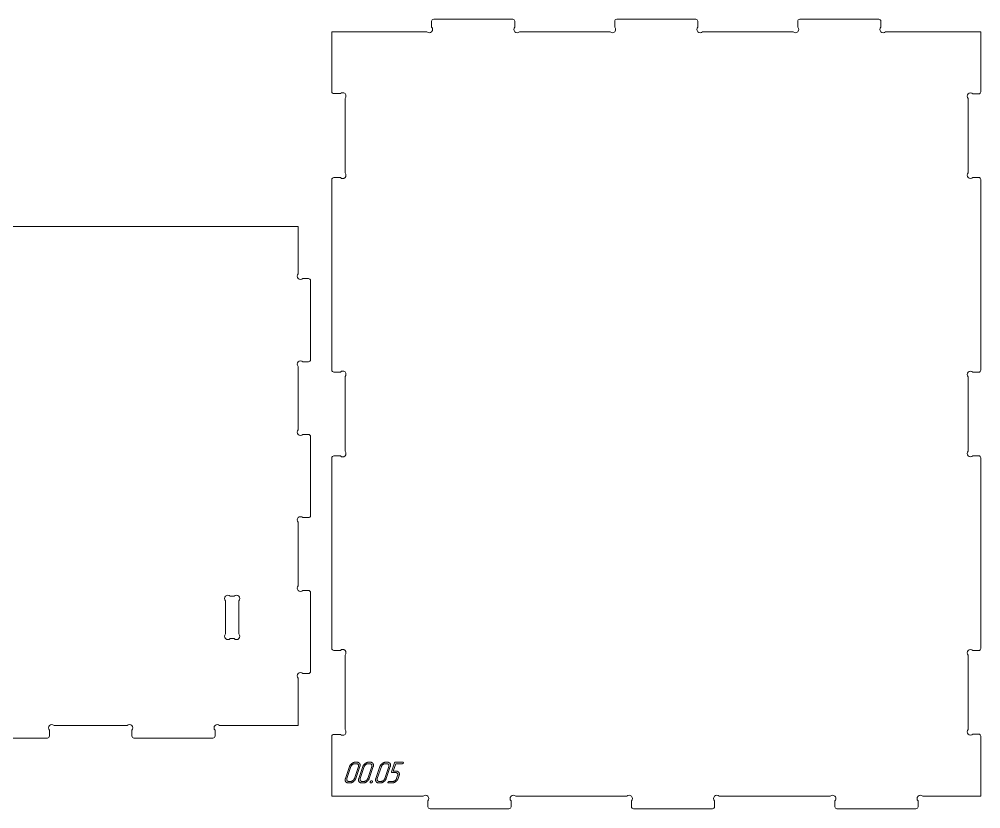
# Model space of a CAD drawing. Header units: millimetres. Extents: x 10 to 1367, y -717 to -10.
# Drawn here: x 903.8 to 1366.6, y -717.2 to -337.5 of the extents above; entities that cross this region are included whole.
import ezdxf

# ---------------------------------------------------------------- set-up
doc = ezdxf.new("R2010")
doc.units = ezdxf.units.MM
doc.layers.add('cut', color=7, linetype='Continuous', lineweight=0)
doc.layers.add('mark', color=7, linetype='Continuous', lineweight=0)

msp = doc.modelspace()

# ---------------------------------------------------------------- linework, layer by layer
at = {"layer": 'cut'}
for points in [[(1054.21, -343.45), (1100.06, -343.45, 1), (1102.31, -341.21), (1102.31, -338.45, -0.414214), (1103.31, -337.45), (1141.3, -337.45, -0.414214), (1142.3, -338.45), (1142.3, -341.21, 1), (1144.55, -343.45), (1188.16, -343.45, 1), (1190.4, -341.21), (1190.4, -338.45, -0.414214), (1191.4, -337.45), (1229.4, -337.45, -0.414214), (1230.4, -338.45), (1230.4, -341.21, 1), (1232.65, -343.45), (1276.26, -343.45, 1), (1278.5, -341.21), (1278.5, -338.45, -0.414214), (1279.5, -337.45), (1317.5, -337.45, -0.414214), (1318.5, -338.45), (1318.5, -341.21, 1), (1320.75, -343.45), (1366.6, -343.45), (1366.6, -372.35, -0.414214), (1365.6, -373.35), (1362.75, -373.35, 1), (1360.5, -375.6), (1360.5, -411.31, 1), (1362.75, -413.55), (1365.6, -413.55, -0.414214), (1366.6, -414.55), (1366.6, -506.24, -0.414214), (1365.6, -507.24), (1362.75, -507.24, 1), (1360.5, -509.48), (1360.5, -545.19, 1), (1362.75, -547.44), (1365.6, -547.44, -0.414214), (1366.6, -548.44), (1366.6, -640.13, -0.414214), (1365.6, -641.13), (1362.75, -641.13, 1), (1360.5, -643.37), (1360.5, -679.08, 1), (1362.75, -681.33), (1365.6, -681.33, -0.414214), (1366.6, -682.33), (1366.6, -711.22), (1338.65, -711.22, 1), (1336.4, -713.47), (1336.4, -716.22, -0.414214), (1335.4, -717.22), (1297.4, -717.22, -0.414214), (1296.4, -716.22), (1296.4, -713.47, 1), (1294.16, -711.22), (1240.7, -711.22, 1), (1238.45, -713.47), (1238.45, -716.22, -0.414214), (1237.45, -717.22), (1199.45, -717.22, -0.414214), (1198.45, -716.22), (1198.45, -713.47, 1), (1196.21, -711.22), (1142.75, -711.22, 1), (1140.5, -713.47), (1140.5, -716.22, -0.414214), (1139.5, -717.22), (1101.51, -717.22, -0.414214), (1100.51, -716.22), (1100.51, -713.47, 1), (1098.26, -711.22), (1054.21, -711.22), (1054.21, -682.43, -0.414214), (1055.21, -681.43), (1058.36, -681.43, 1), (1060.61, -679.18), (1060.61, -643.27, 1), (1058.36, -641.03), (1055.21, -641.03, -0.414214), (1054.21, -640.03), (1054.21, -548.54, -0.414214), (1055.21, -547.54), (1058.36, -547.54, 1), (1060.61, -545.29), (1060.61, -509.38, 1), (1058.36, -507.14), (1055.21, -507.14, -0.414214), (1054.21, -506.14), (1054.21, -414.65, -0.414214), (1055.21, -413.65), (1058.36, -413.65, 1), (1060.61, -411.41), (1060.61, -375.5, 1), (1058.36, -373.25), (1055.21, -373.25, -0.414214), (1054.21, -372.25)], [(1009.53, -617.24, 1), (1007.28, -615), (1005.37, -615, 1), (1003.13, -617.24), (1003.13, -633.15, 1), (1005.37, -635.4), (1007.28, -635.4, 1), (1009.53, -633.15)]]:
    msp.add_lwpolyline(points, format="xyb", close=True, dxfattribs=at)
msp.add_lwpolyline([(439.73, -437.2), (1038.03, -437.2), (1038.03, -459.95, 1), (1040.27, -462.2), (1043.03, -462.2, -0.414214), (1044.03, -463.2), (1044.03, -501.2, -0.414214), (1043.03, -502.2), (1040.27, -502.2, 1), (1038.03, -504.44), (1038.03, -534.95, 1), (1040.27, -537.2), (1043.03, -537.2, -0.414214), (1044.03, -538.2), (1044.03, -576.2, -0.414214), (1043.03, -577.2), (1040.27, -577.2, 1), (1038.03, -579.44), (1038.03, -609.95, 1), (1040.27, -612.2), (1043.03, -612.2, -0.414214), (1044.03, -613.2), (1044.03, -651.2, -0.414214), (1043.03, -652.2), (1040.27, -652.2, 1), (1038.03, -654.44), (1038.03, -677.2), (1000.27, -677.2, 1), (998.03, -679.44), (998.03, -682.2, -0.414214), (997.03, -683.2), (959.03, -683.2, -0.414214), (958.03, -682.2), (958.03, -679.44, 1), (955.78, -677.2), (920.57, -677.2, 1), (918.33, -679.44), (918.33, -682.2, -0.414214), (917.33, -683.2), (879.33, -683.2, -0.414214)], format="xyb", dxfattribs=at)
at = {"layer": 'mark'}
for points in [[(1062.74, -696.97), (1060.8, -702.68), (1060.76, -702.79), (1060.73, -702.9), (1060.71, -703.01), (1060.69, -703.11), (1060.68, -703.22), (1060.67, -703.32), (1060.67, -703.42), (1060.68, -703.51), (1060.69, -703.61), (1060.71, -703.7), (1060.73, -703.79), (1060.76, -703.88), (1060.8, -703.96), (1060.84, -704.04), (1060.89, -704.12), (1060.94, -704.2), (1061, -704.28), (1061.06, -704.35), (1061.12, -704.41), (1061.19, -704.48), (1061.26, -704.53), (1061.33, -704.58), (1061.41, -704.63), (1061.48, -704.67), (1061.56, -704.71), (1061.65, -704.74), (1061.74, -704.76), (1061.82, -704.79), (1061.92, -704.8), (1062.01, -704.82), (1062.11, -704.82), (1062.21, -704.82), (1062.93, -704.82), (1063.04, -704.82), (1063.15, -704.82), (1063.26, -704.8), (1063.37, -704.79), (1063.48, -704.76), (1063.59, -704.74), (1063.7, -704.7), (1063.81, -704.67), (1063.92, -704.62), (1064.02, -704.58), (1064.13, -704.53), (1064.24, -704.47), (1064.34, -704.41), (1064.45, -704.34), (1064.56, -704.27), (1064.66, -704.19), (1064.77, -704.11), (1064.87, -704.03), (1064.96, -703.95), (1065.05, -703.86), (1065.14, -703.77), (1065.22, -703.68), (1065.3, -703.59), (1065.37, -703.5), (1065.44, -703.4), (1065.5, -703.31), (1065.56, -703.21), (1065.62, -703.11), (1065.67, -703), (1065.72, -702.9), (1065.77, -702.79), (1065.8, -702.68), (1067.75, -696.97), (1067.78, -696.86), (1067.81, -696.75), (1067.84, -696.64), (1067.85, -696.54), (1067.87, -696.44), (1067.87, -696.34), (1067.87, -696.24), (1067.87, -696.14), (1067.86, -696.05), (1067.84, -695.96), (1067.82, -695.87), (1067.79, -695.78), (1067.76, -695.69), (1067.72, -695.61), (1067.68, -695.53), (1067.63, -695.45), (1067.57, -695.37), (1067.51, -695.3), (1067.45, -695.24), (1067.39, -695.18), (1067.32, -695.12), (1067.25, -695.07), (1067.17, -695.02), (1067.09, -694.98), (1067.01, -694.94), (1066.92, -694.91), (1066.83, -694.89), (1066.74, -694.86), (1066.64, -694.85), (1066.54, -694.83), (1066.43, -694.83), (1066.33, -694.83), (1065.61, -694.83), (1065.5, -694.83), (1065.39, -694.84), (1065.28, -694.85), (1065.16, -694.87), (1065.05, -694.89), (1064.94, -694.92), (1064.83, -694.95), (1064.73, -694.99), (1064.62, -695.03), (1064.51, -695.08), (1064.4, -695.13), (1064.29, -695.19), (1064.19, -695.25), (1064.08, -695.32), (1063.98, -695.39), (1063.87, -695.47), (1063.77, -695.55), (1063.67, -695.63), (1063.58, -695.72), (1063.49, -695.8), (1063.4, -695.89), (1063.32, -695.98), (1063.24, -696.07), (1063.17, -696.16), (1063.1, -696.26), (1063.04, -696.36), (1062.98, -696.45), (1062.92, -696.55), (1062.87, -696.65), (1062.82, -696.76), (1062.78, -696.86)], [(1063.45, -696.97), (1061.51, -702.68), (1061.49, -702.75), (1061.47, -702.82), (1061.46, -702.89), (1061.44, -702.96), (1061.44, -703.03), (1061.43, -703.09), (1061.43, -703.16), (1061.44, -703.22), (1061.44, -703.28), (1061.46, -703.35), (1061.47, -703.41), (1061.49, -703.46), (1061.51, -703.52), (1061.54, -703.58), (1061.57, -703.63), (1061.6, -703.69), (1061.64, -703.74), (1061.68, -703.79), (1061.72, -703.83), (1061.76, -703.87), (1061.81, -703.91), (1061.86, -703.94), (1061.91, -703.98), (1061.96, -704), (1062.01, -704.03), (1062.07, -704.05), (1062.13, -704.07), (1062.19, -704.08), (1062.25, -704.1), (1062.32, -704.1), (1062.39, -704.11), (1062.46, -704.11), (1063.17, -704.11), (1063.24, -704.11), (1063.31, -704.1), (1063.39, -704.1), (1063.46, -704.09), (1063.53, -704.07), (1063.6, -704.05), (1063.67, -704.03), (1063.74, -704.01), (1063.82, -703.98), (1063.89, -703.95), (1063.96, -703.92), (1064.03, -703.88), (1064.1, -703.84), (1064.17, -703.8), (1064.24, -703.75), (1064.31, -703.7), (1064.38, -703.65), (1064.45, -703.6), (1064.51, -703.54), (1064.58, -703.49), (1064.63, -703.43), (1064.69, -703.37), (1064.74, -703.31), (1064.79, -703.24), (1064.84, -703.18), (1064.88, -703.11), (1064.93, -703.05), (1064.96, -702.98), (1065, -702.91), (1065.03, -702.83), (1065.06, -702.76), (1065.09, -702.68), (1067.03, -696.97), (1067.06, -696.9), (1067.07, -696.82), (1067.09, -696.75), (1067.1, -696.69), (1067.11, -696.62), (1067.11, -696.55), (1067.12, -696.49), (1067.11, -696.42), (1067.11, -696.36), (1067.09, -696.3), (1067.08, -696.24), (1067.06, -696.18), (1067.04, -696.12), (1067.02, -696.07), (1066.99, -696.01), (1066.95, -695.96), (1066.92, -695.91), (1066.88, -695.86), (1066.84, -695.82), (1066.79, -695.78), (1066.75, -695.74), (1066.7, -695.7), (1066.65, -695.67), (1066.6, -695.64), (1066.54, -695.62), (1066.48, -695.6), (1066.42, -695.58), (1066.36, -695.57), (1066.29, -695.55), (1066.23, -695.55), (1066.16, -695.54), (1066.08, -695.54), (1065.37, -695.54), (1065.29, -695.54), (1065.22, -695.55), (1065.15, -695.55), (1065.07, -695.57), (1065, -695.58), (1064.93, -695.6), (1064.86, -695.62), (1064.78, -695.64), (1064.71, -695.67), (1064.64, -695.7), (1064.57, -695.74), (1064.5, -695.77), (1064.43, -695.82), (1064.36, -695.86), (1064.29, -695.91), (1064.22, -695.96), (1064.15, -696.01), (1064.08, -696.06), (1064.02, -696.12), (1063.96, -696.18), (1063.9, -696.24), (1063.85, -696.3), (1063.79, -696.36), (1063.74, -696.42), (1063.7, -696.48), (1063.66, -696.55), (1063.61, -696.61), (1063.58, -696.68), (1063.54, -696.75), (1063.51, -696.82), (1063.48, -696.89)], [(1069.17, -696.97), (1067.23, -702.68), (1067.19, -702.79), (1067.16, -702.9), (1067.14, -703.01), (1067.12, -703.11), (1067.11, -703.22), (1067.1, -703.32), (1067.1, -703.42), (1067.11, -703.51), (1067.12, -703.61), (1067.14, -703.7), (1067.16, -703.79), (1067.19, -703.88), (1067.23, -703.96), (1067.27, -704.04), (1067.32, -704.12), (1067.37, -704.2), (1067.43, -704.28), (1067.49, -704.35), (1067.55, -704.41), (1067.62, -704.48), (1067.69, -704.53), (1067.76, -704.58), (1067.83, -704.63), (1067.91, -704.67), (1067.99, -704.71), (1068.08, -704.74), (1068.16, -704.76), (1068.25, -704.79), (1068.35, -704.8), (1068.44, -704.82), (1068.54, -704.82), (1068.64, -704.82), (1069.36, -704.82), (1069.47, -704.82), (1069.58, -704.82), (1069.69, -704.8), (1069.8, -704.79), (1069.91, -704.76), (1070.02, -704.74), (1070.13, -704.7), (1070.24, -704.67), (1070.34, -704.62), (1070.45, -704.58), (1070.56, -704.53), (1070.67, -704.47), (1070.77, -704.41), (1070.88, -704.34), (1070.99, -704.27), (1071.09, -704.19), (1071.19, -704.11), (1071.29, -704.03), (1071.39, -703.95), (1071.48, -703.86), (1071.57, -703.77), (1071.65, -703.68), (1071.73, -703.59), (1071.8, -703.5), (1071.87, -703.4), (1071.93, -703.31), (1071.99, -703.21), (1072.05, -703.11), (1072.1, -703), (1072.15, -702.9), (1072.19, -702.79), (1072.23, -702.68), (1074.18, -696.97), (1074.21, -696.86), (1074.24, -696.75), (1074.26, -696.64), (1074.28, -696.54), (1074.29, -696.44), (1074.3, -696.34), (1074.3, -696.24), (1074.3, -696.14), (1074.29, -696.05), (1074.27, -695.96), (1074.25, -695.87), (1074.22, -695.78), (1074.19, -695.69), (1074.15, -695.61), (1074.11, -695.53), (1074.06, -695.45), (1074, -695.37), (1073.94, -695.3), (1073.88, -695.24), (1073.82, -695.18), (1073.75, -695.12), (1073.67, -695.07), (1073.6, -695.02), (1073.52, -694.98), (1073.44, -694.94), (1073.35, -694.91), (1073.26, -694.89), (1073.16, -694.86), (1073.07, -694.85), (1072.97, -694.83), (1072.86, -694.83), (1072.75, -694.83), (1072.04, -694.83), (1071.93, -694.83), (1071.82, -694.84), (1071.7, -694.85), (1071.59, -694.87), (1071.48, -694.89), (1071.37, -694.92), (1071.26, -694.95), (1071.15, -694.99), (1071.05, -695.03), (1070.94, -695.08), (1070.83, -695.13), (1070.72, -695.19), (1070.62, -695.25), (1070.51, -695.32), (1070.4, -695.39), (1070.3, -695.47), (1070.2, -695.55), (1070.1, -695.63), (1070, -695.72), (1069.91, -695.8), (1069.83, -695.89), (1069.75, -695.98), (1069.67, -696.07), (1069.6, -696.16), (1069.53, -696.26), (1069.46, -696.36), (1069.4, -696.45), (1069.35, -696.55), (1069.3, -696.65), (1069.25, -696.76), (1069.21, -696.86)], [(1069.88, -696.97), (1067.94, -702.68), (1067.92, -702.75), (1067.9, -702.82), (1067.88, -702.89), (1067.87, -702.96), (1067.86, -703.03), (1067.86, -703.09), (1067.86, -703.16), (1067.86, -703.22), (1067.87, -703.28), (1067.88, -703.35), (1067.9, -703.41), (1067.92, -703.46), (1067.94, -703.52), (1067.97, -703.58), (1068, -703.63), (1068.03, -703.69), (1068.07, -703.74), (1068.11, -703.79), (1068.15, -703.83), (1068.19, -703.87), (1068.24, -703.91), (1068.29, -703.94), (1068.34, -703.98), (1068.39, -704), (1068.44, -704.03), (1068.5, -704.05), (1068.56, -704.07), (1068.62, -704.08), (1068.68, -704.1), (1068.75, -704.1), (1068.81, -704.11), (1068.88, -704.11), (1069.6, -704.11), (1069.67, -704.11), (1069.74, -704.1), (1069.81, -704.1), (1069.89, -704.09), (1069.96, -704.07), (1070.03, -704.05), (1070.1, -704.03), (1070.17, -704.01), (1070.25, -703.98), (1070.32, -703.95), (1070.39, -703.92), (1070.46, -703.88), (1070.53, -703.84), (1070.6, -703.8), (1070.67, -703.75), (1070.74, -703.7), (1070.81, -703.65), (1070.88, -703.6), (1070.94, -703.54), (1071, -703.49), (1071.06, -703.43), (1071.12, -703.37), (1071.17, -703.31), (1071.22, -703.24), (1071.27, -703.18), (1071.31, -703.11), (1071.35, -703.05), (1071.39, -702.98), (1071.43, -702.91), (1071.46, -702.83), (1071.49, -702.76), (1071.52, -702.68), (1073.46, -696.97), (1073.48, -696.9), (1073.5, -696.82), (1073.52, -696.75), (1073.53, -696.69), (1073.54, -696.62), (1073.54, -696.55), (1073.54, -696.49), (1073.54, -696.42), (1073.53, -696.36), (1073.52, -696.3), (1073.51, -696.24), (1073.49, -696.18), (1073.47, -696.12), (1073.44, -696.07), (1073.41, -696.01), (1073.38, -695.96), (1073.35, -695.91), (1073.31, -695.86), (1073.27, -695.82), (1073.22, -695.78), (1073.18, -695.74), (1073.13, -695.7), (1073.08, -695.67), (1073.03, -695.64), (1072.97, -695.62), (1072.91, -695.6), (1072.85, -695.58), (1072.79, -695.57), (1072.72, -695.55), (1072.65, -695.55), (1072.58, -695.54), (1072.51, -695.54), (1071.8, -695.54), (1071.72, -695.54), (1071.65, -695.55), (1071.58, -695.55), (1071.5, -695.57), (1071.43, -695.58), (1071.36, -695.6), (1071.28, -695.62), (1071.21, -695.64), (1071.14, -695.67), (1071.07, -695.7), (1071, -695.74), (1070.93, -695.77), (1070.85, -695.82), (1070.78, -695.86), (1070.71, -695.91), (1070.64, -695.96), (1070.58, -696.01), (1070.51, -696.06), (1070.45, -696.12), (1070.39, -696.18), (1070.33, -696.24), (1070.27, -696.3), (1070.22, -696.36), (1070.17, -696.42), (1070.13, -696.48), (1070.08, -696.55), (1070.04, -696.61), (1070.01, -696.68), (1069.97, -696.75), (1069.94, -696.82), (1069.91, -696.89)], [(1077.38, -696.97), (1075.44, -702.68), (1075.41, -702.79), (1075.38, -702.9), (1075.35, -703.01), (1075.33, -703.11), (1075.32, -703.22), (1075.32, -703.32), (1075.32, -703.42), (1075.32, -703.51), (1075.34, -703.61), (1075.35, -703.7), (1075.38, -703.79), (1075.41, -703.88), (1075.44, -703.96), (1075.48, -704.04), (1075.53, -704.12), (1075.58, -704.2), (1075.64, -704.28), (1075.7, -704.35), (1075.77, -704.41), (1075.83, -704.48), (1075.9, -704.53), (1075.97, -704.58), (1076.05, -704.63), (1076.13, -704.67), (1076.21, -704.71), (1076.29, -704.74), (1076.38, -704.76), (1076.47, -704.79), (1076.56, -704.8), (1076.66, -704.82), (1076.75, -704.82), (1076.86, -704.82), (1077.57, -704.82), (1077.68, -704.82), (1077.79, -704.82), (1077.9, -704.8), (1078.01, -704.79), (1078.12, -704.76), (1078.23, -704.74), (1078.34, -704.7), (1078.45, -704.67), (1078.56, -704.62), (1078.67, -704.58), (1078.77, -704.53), (1078.88, -704.47), (1078.99, -704.41), (1079.09, -704.34), (1079.2, -704.27), (1079.31, -704.19), (1079.41, -704.11), (1079.51, -704.03), (1079.6, -703.95), (1079.69, -703.86), (1079.78, -703.77), (1079.86, -703.68), (1079.94, -703.59), (1080.01, -703.5), (1080.08, -703.4), (1080.15, -703.31), (1080.21, -703.21), (1080.26, -703.11), (1080.32, -703), (1080.36, -702.9), (1080.41, -702.79), (1080.45, -702.68), (1082.39, -696.97), (1082.42, -696.86), (1082.45, -696.75), (1082.48, -696.64), (1082.5, -696.54), (1082.51, -696.44), (1082.51, -696.34), (1082.52, -696.24), (1082.51, -696.14), (1082.5, -696.05), (1082.49, -695.96), (1082.46, -695.87), (1082.44, -695.78), (1082.4, -695.69), (1082.36, -695.61), (1082.32, -695.53), (1082.27, -695.45), (1082.22, -695.37), (1082.16, -695.3), (1082.09, -695.24), (1082.03, -695.18), (1081.96, -695.12), (1081.89, -695.07), (1081.81, -695.02), (1081.73, -694.98), (1081.65, -694.94), (1081.56, -694.91), (1081.47, -694.89), (1081.38, -694.86), (1081.28, -694.85), (1081.18, -694.83), (1081.08, -694.83), (1080.97, -694.83), (1080.25, -694.83), (1080.14, -694.83), (1080.03, -694.84), (1079.92, -694.85), (1079.81, -694.87), (1079.7, -694.89), (1079.59, -694.92), (1079.48, -694.95), (1079.37, -694.99), (1079.26, -695.03), (1079.15, -695.08), (1079.04, -695.13), (1078.94, -695.19), (1078.83, -695.25), (1078.72, -695.32), (1078.62, -695.39), (1078.51, -695.47), (1078.41, -695.55), (1078.31, -695.63), (1078.22, -695.72), (1078.13, -695.8), (1078.04, -695.89), (1077.96, -695.98), (1077.88, -696.07), (1077.81, -696.16), (1077.74, -696.26), (1077.68, -696.36), (1077.62, -696.45), (1077.56, -696.55), (1077.51, -696.65), (1077.46, -696.76), (1077.42, -696.86)], [(1078.1, -696.97), (1076.15, -702.68), (1076.13, -702.75), (1076.11, -702.82), (1076.1, -702.89), (1076.09, -702.96), (1076.08, -703.03), (1076.08, -703.09), (1076.08, -703.16), (1076.08, -703.22), (1076.09, -703.28), (1076.1, -703.35), (1076.11, -703.41), (1076.13, -703.46), (1076.15, -703.52), (1076.18, -703.58), (1076.21, -703.63), (1076.25, -703.69), (1076.28, -703.74), (1076.32, -703.79), (1076.36, -703.83), (1076.41, -703.87), (1076.45, -703.91), (1076.5, -703.94), (1076.55, -703.98), (1076.6, -704), (1076.66, -704.03), (1076.71, -704.05), (1076.77, -704.07), (1076.83, -704.08), (1076.9, -704.1), (1076.96, -704.1), (1077.03, -704.11), (1077.1, -704.11), (1077.81, -704.11), (1077.88, -704.11), (1077.96, -704.1), (1078.03, -704.1), (1078.1, -704.09), (1078.17, -704.07), (1078.24, -704.05), (1078.32, -704.03), (1078.39, -704.01), (1078.46, -703.98), (1078.53, -703.95), (1078.6, -703.92), (1078.67, -703.88), (1078.74, -703.84), (1078.82, -703.8), (1078.89, -703.75), (1078.96, -703.7), (1079.03, -703.65), (1079.09, -703.6), (1079.16, -703.54), (1079.22, -703.49), (1079.28, -703.43), (1079.33, -703.37), (1079.39, -703.31), (1079.44, -703.24), (1079.48, -703.18), (1079.53, -703.11), (1079.57, -703.05), (1079.61, -702.98), (1079.64, -702.91), (1079.68, -702.83), (1079.71, -702.76), (1079.73, -702.68), (1081.68, -696.97), (1081.7, -696.9), (1081.72, -696.82), (1081.73, -696.75), (1081.75, -696.69), (1081.75, -696.62), (1081.76, -696.55), (1081.76, -696.49), (1081.76, -696.42), (1081.75, -696.36), (1081.74, -696.3), (1081.72, -696.24), (1081.71, -696.18), (1081.68, -696.12), (1081.66, -696.07), (1081.63, -696.01), (1081.6, -695.96), (1081.56, -695.91), (1081.52, -695.86), (1081.48, -695.82), (1081.44, -695.78), (1081.39, -695.74), (1081.34, -695.7), (1081.29, -695.67), (1081.24, -695.64), (1081.18, -695.62), (1081.13, -695.6), (1081.06, -695.58), (1081, -695.57), (1080.94, -695.55), (1080.87, -695.55), (1080.8, -695.54), (1080.73, -695.54), (1080.01, -695.54), (1079.94, -695.54), (1079.86, -695.55), (1079.79, -695.55), (1079.72, -695.57), (1079.64, -695.58), (1079.57, -695.6), (1079.5, -695.62), (1079.43, -695.64), (1079.35, -695.67), (1079.28, -695.7), (1079.21, -695.74), (1079.14, -695.77), (1079.07, -695.82), (1079, -695.86), (1078.93, -695.91), (1078.86, -695.96), (1078.79, -696.01), (1078.72, -696.06), (1078.66, -696.12), (1078.6, -696.18), (1078.54, -696.24), (1078.49, -696.3), (1078.44, -696.36), (1078.39, -696.42), (1078.34, -696.48), (1078.3, -696.55), (1078.26, -696.61), (1078.22, -696.68), (1078.18, -696.75), (1078.15, -696.82), (1078.12, -696.89)], [(1084.42, -695.18), (1082.96, -699.47), (1082.95, -699.52), (1082.94, -699.56), (1082.93, -699.6), (1082.93, -699.63), (1082.93, -699.66), (1082.94, -699.69), (1082.94, -699.72), (1082.96, -699.74), (1082.97, -699.76), (1082.99, -699.78), (1083.02, -699.8), (1083.05, -699.81), (1083.08, -699.82), (1083.11, -699.83), (1083.15, -699.83), (1083.19, -699.83), (1084.99, -699.83), (1085.06, -699.83), (1085.13, -699.84), (1085.2, -699.85), (1085.26, -699.86), (1085.33, -699.87), (1085.39, -699.89), (1085.45, -699.91), (1085.5, -699.94), (1085.55, -699.96), (1085.6, -699.99), (1085.65, -700.03), (1085.7, -700.07), (1085.74, -700.11), (1085.78, -700.15), (1085.82, -700.2), (1085.85, -700.25), (1085.89, -700.3), (1085.91, -700.35), (1085.94, -700.41), (1085.96, -700.46), (1085.98, -700.52), (1085.99, -700.58), (1086, -700.64), (1086.01, -700.71), (1086.01, -700.77), (1086.01, -700.83), (1086.01, -700.9), (1086, -700.97), (1085.98, -701.04), (1085.97, -701.11), (1085.95, -701.18), (1085.93, -701.25), (1085.44, -702.68), (1085.41, -702.76), (1085.38, -702.83), (1085.35, -702.9), (1085.32, -702.97), (1085.28, -703.04), (1085.24, -703.11), (1085.19, -703.17), (1085.15, -703.24), (1085.1, -703.3), (1085.05, -703.36), (1084.99, -703.42), (1084.94, -703.48), (1084.88, -703.53), (1084.81, -703.59), (1084.75, -703.64), (1084.68, -703.7), (1084.61, -703.75), (1084.54, -703.79), (1084.47, -703.84), (1084.4, -703.88), (1084.33, -703.91), (1084.26, -703.95), (1084.19, -703.98), (1084.12, -704.01), (1084.05, -704.03), (1083.97, -704.05), (1083.9, -704.07), (1083.83, -704.08), (1083.75, -704.1), (1083.68, -704.1), (1083.61, -704.11), (1083.53, -704.11), (1081.74, -704.11), (1081.71, -704.11), (1081.68, -704.12), (1081.64, -704.12), (1081.61, -704.13), (1081.58, -704.14), (1081.55, -704.15), (1081.52, -704.17), (1081.5, -704.19), (1081.47, -704.21), (1081.44, -704.23), (1081.39, -704.28), (1081.37, -704.31), (1081.35, -704.33), (1081.33, -704.35), (1081.32, -704.37), (1081.3, -704.39), (1081.29, -704.41), (1081.28, -704.43), (1081.27, -704.45), (1081.26, -704.46), (1081.26, -704.47), (1081.26, -704.47), (1081.26, -704.49), (1081.24, -704.54), (1081.24, -704.59), (1081.24, -704.64), (1081.25, -704.68), (1081.27, -704.72), (1081.29, -704.75), (1081.31, -704.77), (1081.33, -704.79), (1081.36, -704.8), (1081.39, -704.81), (1081.42, -704.82), (1081.46, -704.82), (1081.5, -704.82), (1083.29, -704.82), (1083.4, -704.82), (1083.51, -704.82), (1083.62, -704.8), (1083.73, -704.79), (1083.84, -704.76), (1083.94, -704.74), (1084.05, -704.7), (1084.16, -704.67), (1084.27, -704.62), (1084.38, -704.58), (1084.48, -704.53), (1084.59, -704.47), (1084.7, -704.41), (1084.8, -704.34), (1084.91, -704.27), (1085.01, -704.19), (1085.12, -704.11), (1085.22, -704.03), (1085.31, -703.95), (1085.4, -703.86), (1085.49, -703.77), (1085.57, -703.68), (1085.65, -703.59), (1085.72, -703.5), (1085.79, -703.4), (1085.85, -703.31), (1085.91, -703.21), (1085.97, -703.11), (1086.02, -703), (1086.07, -702.9), (1086.12, -702.79), (1086.15, -702.68), (1086.64, -701.25), (1086.67, -701.14), (1086.7, -701.04), (1086.73, -700.93), (1086.74, -700.83), (1086.76, -700.73), (1086.76, -700.63), (1086.76, -700.53), (1086.76, -700.44), (1086.75, -700.34), (1086.73, -700.25), (1086.71, -700.16), (1086.69, -700.08), (1086.65, -699.99), (1086.62, -699.91), (1086.57, -699.83), (1086.52, -699.75), (1086.47, -699.67), (1086.41, -699.6), (1086.35, -699.53), (1086.29, -699.47), (1086.22, -699.41), (1086.15, -699.36), (1086.07, -699.32), (1085.99, -699.27), (1085.91, -699.24), (1085.82, -699.21), (1085.73, -699.18), (1085.64, -699.16), (1085.54, -699.14), (1085.44, -699.13), (1085.34, -699.12), (1085.23, -699.12), (1083.79, -699.12), (1085.01, -695.54), (1088.23, -695.54), (1088.27, -695.54), (1088.31, -695.53), (1088.35, -695.52), (1088.39, -695.51), (1088.42, -695.49), (1088.46, -695.48), (1088.49, -695.45), (1088.53, -695.42), (1088.56, -695.4), (1088.59, -695.37), (1088.61, -695.34), (1088.64, -695.31), (1088.66, -695.28), (1088.68, -695.25), (1088.69, -695.21), (1088.7, -695.18), (1088.71, -695.15), (1088.72, -695.12), (1088.72, -695.09), (1088.72, -695.06), (1088.71, -695.03), (1088.7, -695), (1088.69, -694.97), (1088.67, -694.94), (1088.65, -694.91), (1088.63, -694.89), (1088.61, -694.87), (1088.58, -694.85), (1088.56, -694.84), (1088.53, -694.83), (1088.5, -694.83), (1088.47, -694.83), (1084.9, -694.83), (1084.85, -694.83), (1084.81, -694.83), (1084.77, -694.84), (1084.73, -694.85), (1084.7, -694.86), (1084.66, -694.88), (1084.63, -694.89), (1084.6, -694.91), (1084.57, -694.94), (1084.54, -694.96), (1084.52, -694.99), (1084.49, -695.03), (1084.47, -695.06), (1084.45, -695.1), (1084.43, -695.14)], [(1073.47, -703.75), (1073.42, -703.76), (1073.37, -703.76), (1073.33, -703.77), (1073.28, -703.78), (1073.23, -703.8), (1073.19, -703.82), (1073.15, -703.84), (1073.11, -703.87), (1073.06, -703.9), (1073.02, -703.94), (1072.99, -703.97), (1072.95, -704.01), (1072.92, -704.05), (1072.89, -704.08), (1072.86, -704.11), (1072.83, -704.15), (1072.81, -704.18), (1072.79, -704.21), (1072.78, -704.23), (1072.76, -704.26), (1072.75, -704.28), (1072.75, -704.29), (1072.75, -704.3), (1072.74, -704.32), (1072.73, -704.36), (1072.72, -704.39), (1072.72, -704.43), (1072.72, -704.47), (1072.72, -704.5), (1072.72, -704.54), (1072.73, -704.58), (1072.74, -704.61), (1072.75, -704.64), (1072.76, -704.67), (1072.78, -704.7), (1072.8, -704.72), (1072.82, -704.74), (1072.84, -704.75), (1072.86, -704.77), (1072.88, -704.78), (1072.91, -704.79), (1072.94, -704.8), (1072.97, -704.81), (1073, -704.82), (1073.04, -704.82), (1073.07, -704.82), (1073.11, -704.82), (1073.15, -704.82), (1073.19, -704.82), (1073.23, -704.81), (1073.27, -704.81), (1073.3, -704.8), (1073.34, -704.78), (1073.38, -704.77), (1073.41, -704.75), (1073.44, -704.74), (1073.48, -704.72), (1073.51, -704.69), (1073.54, -704.67), (1073.57, -704.64), (1073.63, -704.59), (1073.68, -704.53), (1073.72, -704.48), (1073.76, -704.42), (1073.79, -704.36), (1073.82, -704.3), (1073.83, -704.27), (1073.84, -704.24), (1073.84, -704.21), (1073.85, -704.18), (1073.85, -704.15), (1073.85, -704.12), (1073.84, -704.1), (1073.84, -704.07), (1073.83, -704.04), (1073.82, -704.01), (1073.81, -703.98), (1073.79, -703.96), (1073.76, -703.9), (1073.74, -703.88), (1073.72, -703.86), (1073.7, -703.84), (1073.68, -703.82), (1073.66, -703.8), (1073.63, -703.79), (1073.61, -703.78), (1073.58, -703.77), (1073.56, -703.76), (1073.53, -703.76), (1073.5, -703.75)]]:
    msp.add_lwpolyline(points, close=True, dxfattribs=at)

doc.saveas('drawing.dxf')
